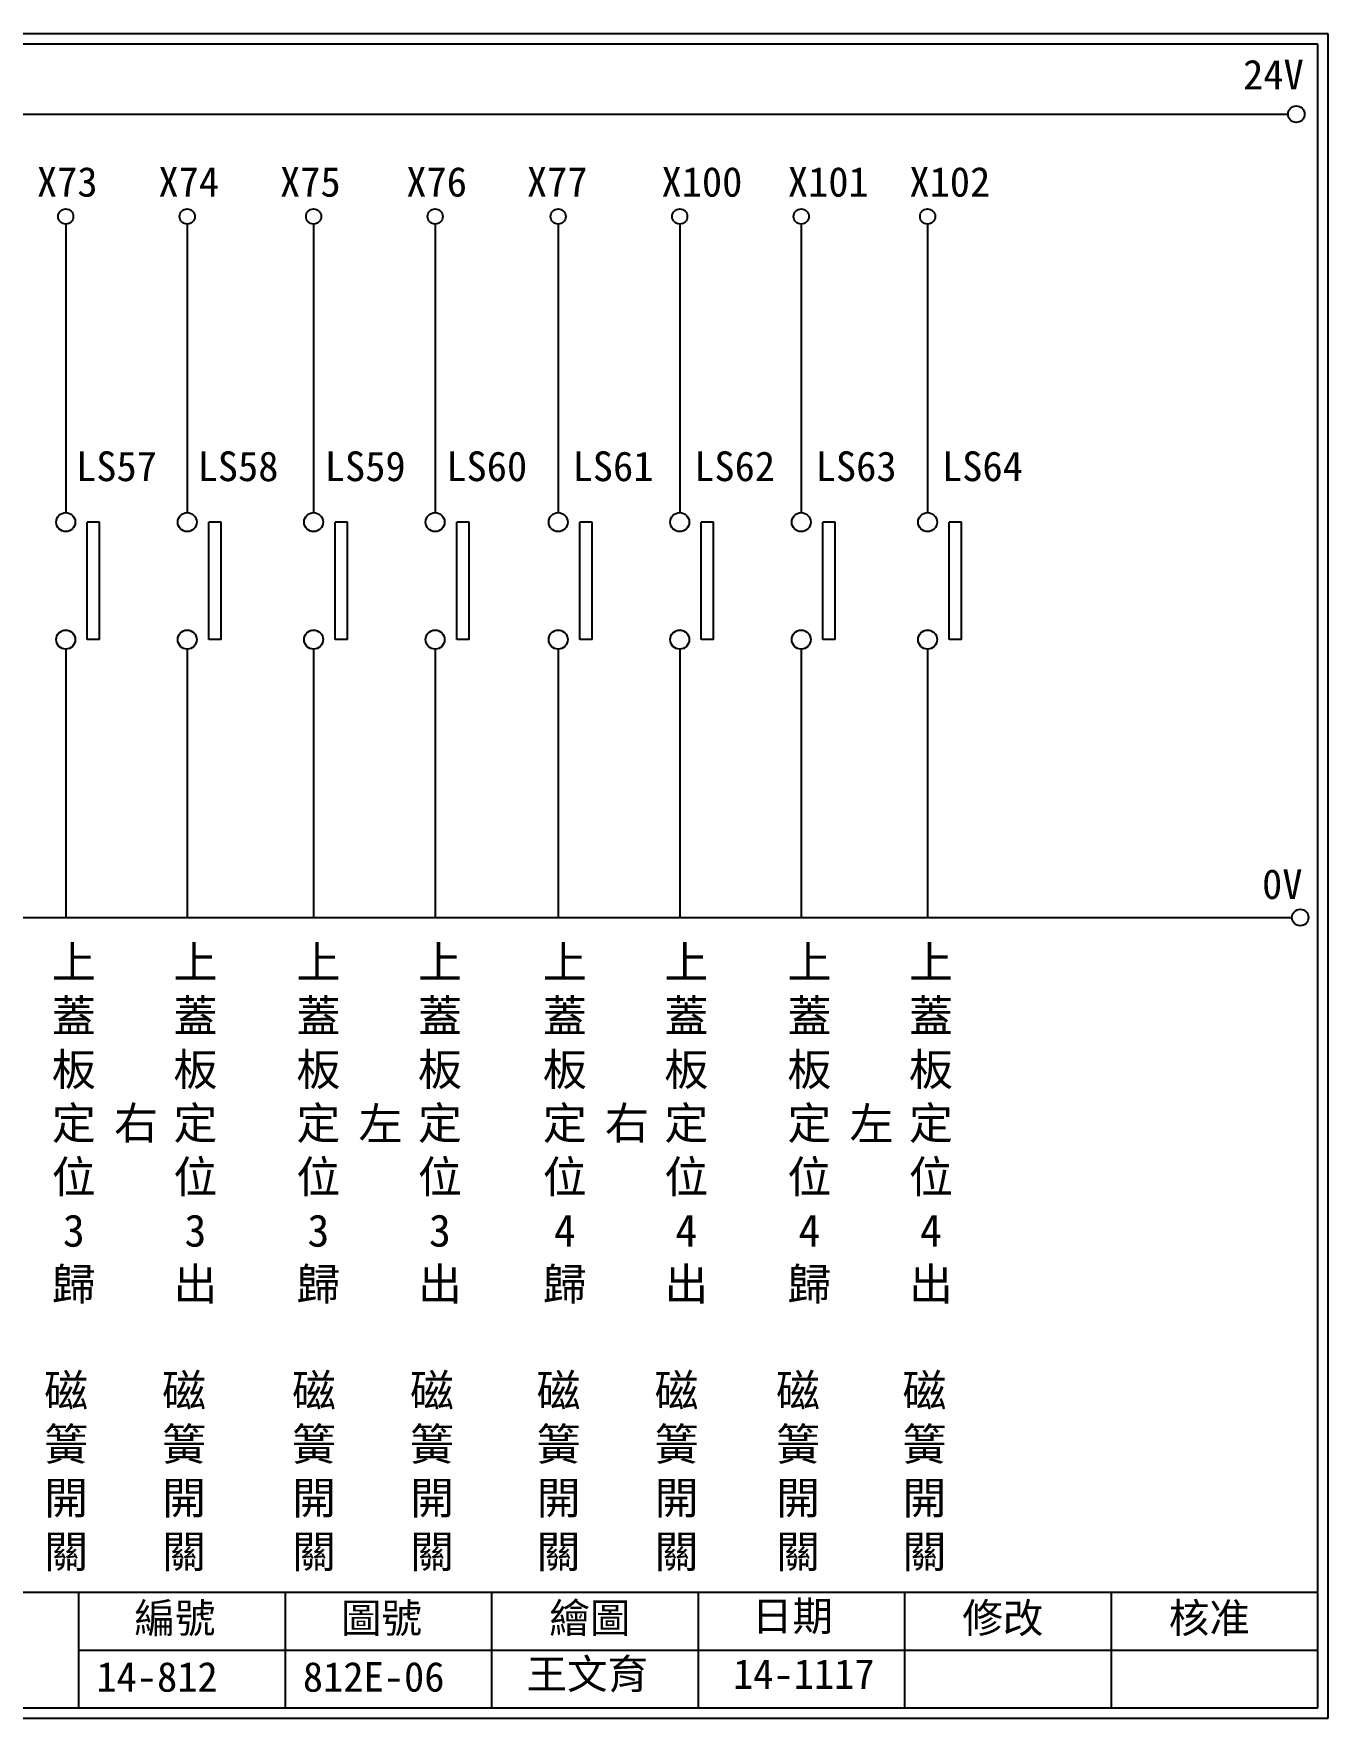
# Model space of a CAD drawing. Extents: x 275 to 562, y 265 to 469.
# Drawn here: x 405.2 to 561.9, y 264.9 to 468.9 of the extents above; entities that cross this region are included whole.
import ezdxf

# ---------------------------------------------------------------- set-up
doc = ezdxf.new("R2010")
doc.units = 0
doc.layers.get('0').update_dxf_attribs({"linetype": 'CONTINUOUS'})
doc.layers.add('圖框層', color=7, linetype='CONTINUOUS')
doc.layers.add('標尺寸層', color=3, linetype='CONTINUOUS')
doc.styles.add('CNS', font='romanc.shx', dxfattribs={"bigfont": 'chineset.shx'})
doc.styles.add('STSL', font='kaiu.ttf')

msp = doc.modelspace()

# ---------------------------------------------------------------- linework, layer by layer
for p, q in [((413.16, 409.78), (411.66, 409.78)), ((427.87, 409.78), (426.37, 409.78)), ((443.17, 409.78), (441.66, 409.78)), ((457.88, 409.78), (456.38, 409.78)), ((472.78, 409.78), (471.27, 409.78)), ((487.49, 409.78), (485.99, 409.78)), ((502.2, 409.78), (500.7, 409.78)), ((517.5, 409.78), (515.99, 409.78)), ((413.16, 395.55), (411.66, 395.55)), ((427.87, 395.55), (426.37, 395.55)), ((443.17, 395.55), (441.66, 395.55)), ((457.88, 395.55), (456.38, 395.55)), ((472.78, 395.55), (471.27, 395.55)), ((487.49, 395.55), (485.99, 395.55)), ((502.2, 395.55), (500.7, 395.55)), ((517.5, 395.55), (515.99, 395.55))]:
    msp.add_line(p, q)
for centre in [(558.02, 459.17), (558.5, 361.9)]:
    msp.add_circle(centre, 1)
at = {"layer": '圖框層', "color": 7}
for p, q in [((561.9, 468.91), (274.9, 468.91)), ((560.65, 467.66), (276.15, 467.66)), ((560.65, 266.2), (560.65, 467.66)), ((561.9, 264.95), (561.9, 468.91)), ((276.15, 280.2), (560.65, 280.2)), ((410.65, 266.2), (410.65, 280.2)), ((435.65, 266.2), (435.65, 280.2)), ((460.65, 266.2), (460.65, 280.2)), ((485.65, 266.2), (485.65, 280.2)), ((510.65, 266.2), (510.65, 280.2)), ((535.65, 266.2), (535.65, 280.2)), ((410.65, 273.2), (560.65, 273.2)), ((276.15, 266.2), (560.65, 266.2)), ((274.9, 264.95), (561.9, 264.95))]:
    msp.add_line(p, q, dxfattribs=at)
at = {"layer": '標尺寸層', "color": 7}
for p, q in [((279.42, 459.17), (557.02, 459.17)), ((409.05, 445.86), (409.05, 410.93)), ((423.76, 445.86), (423.76, 410.93)), ((439.06, 445.86), (439.06, 410.93)), ((453.77, 445.86), (453.77, 410.93)), ((468.67, 445.86), (468.67, 410.93)), ((483.38, 445.86), (483.38, 410.93)), ((498.09, 445.86), (498.09, 410.93)), ((513.39, 445.86), (513.39, 410.93)), ((411.66, 395.55), (411.66, 409.78)), ((413.16, 395.55), (413.16, 409.78)), ((426.37, 395.55), (426.37, 409.78)), ((427.87, 395.55), (427.87, 409.78)), ((441.66, 395.55), (441.66, 409.78)), ((443.17, 395.55), (443.17, 409.78)), ((456.38, 395.55), (456.38, 409.78)), ((457.88, 395.55), (457.88, 409.78)), ((471.27, 395.55), (471.27, 409.78)), ((472.78, 395.55), (472.78, 409.78)), ((485.99, 395.55), (485.99, 409.78)), ((487.49, 395.55), (487.49, 409.78)), ((500.7, 395.55), (500.7, 409.78)), ((502.2, 395.55), (502.2, 409.78)), ((515.99, 395.55), (515.99, 409.78)), ((517.5, 395.55), (517.5, 409.78)), ((409.05, 394.41), (409.05, 361.9)), ((409.05, 394.4), (409.05, 361.9)), ((423.76, 394.41), (423.76, 361.9)), ((423.76, 394.4), (423.76, 361.9)), ((439.06, 394.41), (439.06, 361.9)), ((439.06, 394.4), (439.06, 361.9)), ((453.77, 394.41), (453.77, 361.9)), ((453.77, 394.4), (453.77, 361.9)), ((468.67, 394.41), (468.67, 361.9)), ((468.67, 394.4), (468.67, 361.9)), ((483.38, 394.41), (483.38, 361.9)), ((483.38, 394.4), (483.38, 361.9)), ((498.09, 394.41), (498.09, 361.9)), ((498.09, 394.4), (498.09, 361.9)), ((513.39, 394.41), (513.39, 361.9)), ((513.39, 394.4), (513.39, 361.9)), ((279.63, 361.9), (557.5, 361.9))]:
    msp.add_line(p, q, dxfattribs=at)
for centre, radius in [((409.05, 446.78), 0.92), ((409.05, 446.78), 0.92), ((423.76, 446.78), 0.92), ((439.06, 446.78), 0.92), ((439.06, 446.78), 0.92), ((453.77, 446.78), 0.92), ((468.67, 446.78), 0.92), ((468.67, 446.78), 0.92), ((483.38, 446.78), 0.92), ((498.09, 446.78), 0.92), ((513.39, 446.78), 0.92), ((409.05, 409.78), 1.15), ((423.76, 409.78), 1.15), ((439.06, 409.78), 1.15), ((453.77, 409.78), 1.15), ((468.67, 409.78), 1.15), ((483.38, 409.78), 1.15), ((498.09, 409.78), 1.15), ((513.39, 409.78), 1.15), ((409.05, 395.55), 1.15), ((423.76, 395.55), 1.15), ((439.06, 395.55), 1.15), ((453.77, 395.55), 1.15), ((468.67, 395.55), 1.15), ((483.38, 395.55), 1.15), ((498.09, 395.55), 1.15), ((513.39, 395.55), 1.15)]:
    msp.add_circle(centre, radius, dxfattribs=at)

# ---------------------------------------------------------------- texts
at = {"layer": '圖框層', "color": 4, "style": 'STSL'}
for s, p in [('24V', (551.58, 462.16)), ('X73', (405.56, 449.18)), ('X74', (420.27, 449.18)), ('X75', (434.99, 449.18)), ('X76', (450.28, 449.18)), ('X77', (464.88, 449.18)), ('X100', (481.17, 449.18)), ('X101', (496.47, 449.18)), ('X102', (511.18, 449.18)), ('LS57 ', (410.3, 414.74)), ('LS58 ', (425.01, 414.74)), ('LS59 ', (440.41, 414.74)), ('LS60 ', (455.12, 414.74)), ('LS61 ', (470.41, 414.74)), ('LS62 ', (485.13, 414.74)), ('LS63 ', (499.84, 414.74)), ('LS64 ', (515.13, 414.74)), ('0V', (553.88, 364.15)), ('繪圖', (467.59, 275.29)), ('日期', (492.12, 275.53)), ('編號', (417.36, 275.28)), ('圖號', (442.36, 275.28)), ('修改', (517.59, 275.29)), ('核准', (542.59, 275.29)), ('14-812', (412.76, 268.17)), ('812E-06', (437.76, 268.17)), ('王文育', (464.83, 268.51)), ('14-1117', (489.83, 268.51))]:
    msp.add_text(s, height=3.6, dxfattribs=at).set_placement(p)
at = {"layer": '標尺寸層', "color": 7, "char_height": 3.9, "width": 4.9608, "attachment_point": 5, "style": 'CNS'}
for s, insert in [('{\\fDFKai-SB|b0|i0|c136|p65;上蓋板\\P定位3\\P歸}', (410.03, 336.8)), ('{\\fDFKai-SB|b0|i0|c136|p65;上蓋板\\P定位3\\P出}', (424.75, 336.8)), ('{\\fDFKai-SB|b0|i0|c136|p65;上蓋板\\P定位3\\P歸}', (439.64, 336.8)), ('{\\fDFKai-SB|b0|i0|c136|p65;上蓋板\\P定位3\\P出}', (454.35, 336.8)), ('{\\fDFKai-SB|b0|i0|c136|p65;上蓋板\\P定位4\\P歸}', (469.47, 336.8)), ('{\\fDFKai-SB|b0|i0|c136|p65;上蓋板\\P定位4\\P出}', (484.18, 336.8)), ('{\\fDFKai-SB|b0|i0|c136|p65;上蓋板\\P定位4\\P歸}', (499.08, 336.8)), ('{\\fDFKai-SB|b0|i0|c136|p65;上蓋板\\P定位4\\P出}', (513.79, 336.8)), ('{\\fDFKai-SB|b0|i0|c136|p65;右}', (417.56, 336.8)), ('{\\fDFKai-SB|b0|i0|c136|p65;左}', (447.16, 336.8)), ('{\\fDFKai-SB|b0|i0|c136|p65;右}', (476.99, 336.8)), ('{\\fDFKai-SB|b0|i0|c136|p65;左}', (506.6, 336.8)), ('{\\fDFKai-SB|b0|i0|c136|p65;磁簧開關}', (409.1, 294.67)), ('{\\fDFKai-SB|b0|i0|c136|p65;磁簧開關}', (423.38, 294.67)), ('{\\fDFKai-SB|b0|i0|c136|p65;磁簧開關}', (439.11, 294.67)), ('{\\fDFKai-SB|b0|i0|c136|p65;磁簧開關}', (453.39, 294.67)), ('{\\fDFKai-SB|b0|i0|c136|p65;磁簧開關}', (468.72, 294.67)), ('{\\fDFKai-SB|b0|i0|c136|p65;磁簧開關}', (483, 294.67)), ('{\\fDFKai-SB|b0|i0|c136|p65;磁簧開關}', (497.71, 294.67)), ('{\\fDFKai-SB|b0|i0|c136|p65;磁簧開關}', (513.01, 294.67))]:
    msp.add_mtext(s, dxfattribs=dict(at, insert=insert))

doc.saveas('drawing.dxf')
